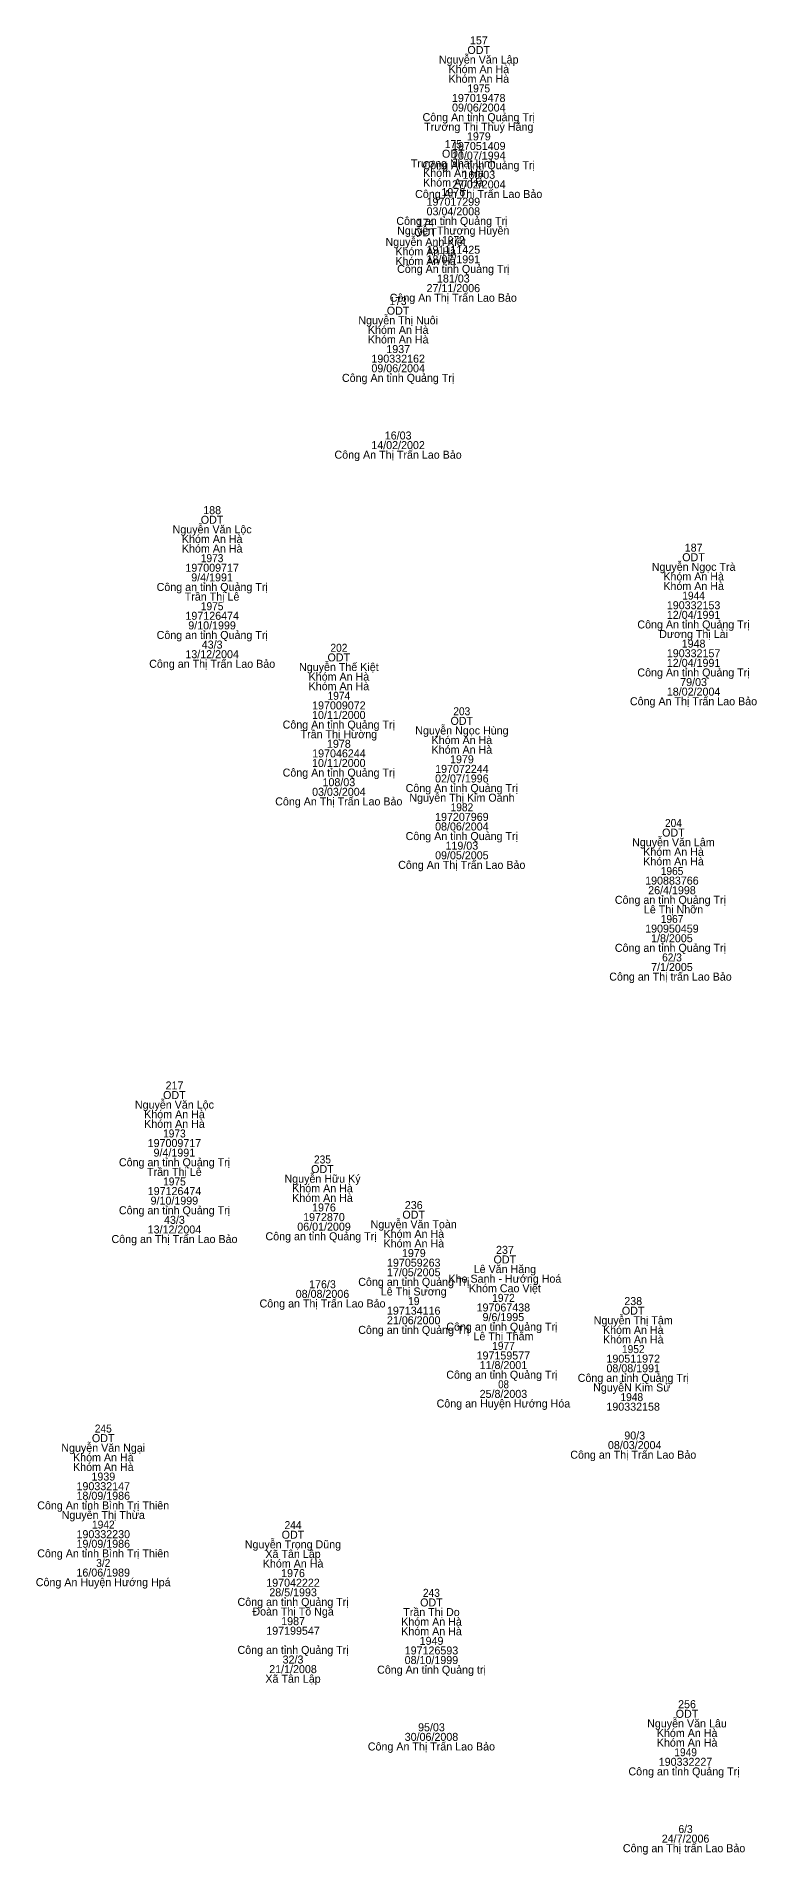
# Model space of a CAD drawing. Header units: metres. Extents: x 536493 to 536999, y 1836994 to 1837506.
# Drawn here: x 536832.3 to 536886.4, y 1837171.7 to 1837308 of the extents above; entities that cross this region are included whole.
import ezdxf
from ezdxf.enums import TextEntityAlignment as Align

# ---------------------------------------------------------------- set-up
doc = ezdxf.new("R2010")
doc.units = ezdxf.units.M
doc.header["$LTSCALE"] = 0.24
doc.layers.add('1', color=7, linetype='Continuous')

msp = doc.modelspace()

# ---------------------------------------------------------------- texts
at = {"layer": '1'}
for s, p in [('157', (536865.515, 1837307.42)), ('Nguyễn Văn Lập', (536865.505, 1837305.98)), ('ODT', (536865.505, 1837306.7)), ('Khóm An Hà', (536865.515, 1837305.26)), ('Khóm An Hà', (536865.515, 1837304.54)), ('197019478', (536865.505, 1837303.1)), ('Công An tỉnh Quảng Trị', (536865.505, 1837301.66)), ('09/06/2004', (536865.51, 1837302.38)), ('Trương Thị Thuý Hằng', (536865.51, 1837300.94)), ('1979', (536865.515, 1837300.22)), ('ODT', (536863.595, 1837298.92)), ('197051409', (536865.51, 1837299.5)), ('Trương Nhật Linh', (536863.6, 1837298.2)), ('Công An tỉnh Quảng Trị', (536865.505, 1837298.06)), ('Khóm An Hà', (536863.605, 1837297.48)), ('10/07/1994', (536865.51, 1837298.78)), ('Khóm An Hà', (536863.605, 1837296.76)), ('27/02/2004', (536865.51, 1837296.62)), ('160/03', (536865.51, 1837297.34)), ('Công An Thị Trấn Lao Bảo', (536865.505, 1837295.9)), ('197017299', (536863.6, 1837295.32)), ('1976', (536863.6, 1837296.04)), ('Công an tỉnh Quảng Trị ', (536863.605, 1837293.88)), ('03/04/2008', (536863.6, 1837294.6)), ('Nguyễn Anh Kiệt', (536861.52, 1837292.31)), ('Nguyễn Thương Huyền', (536863.595, 1837293.16)), ('ODT', (536861.515, 1837293.03)), ('Khóm An Hà', (536861.525, 1837291.59)), ('Khóm An Hà', (536861.525, 1837290.87)), ('18/07/1991', (536863.6, 1837291)), ('191111425', (536863.605, 1837291.72)), ('Công An tỉnh Quảng Trị', (536863.595, 1837290.28)), ('181/03', (536863.6, 1837289.56)), ('Công An Thị Trấn Lao Bảo', (536863.595, 1837288.12)), ('27/11/2006', (536863.6, 1837288.84)), ('Nguyễn Thị Nuôi', (536859.46, 1837286.43)), ('ODT', (536859.455, 1837287.15)), ('Khóm An Hà', (536859.465, 1837285.71)), ('Khóm An Hà', (536859.465, 1837284.99)), ('1937', (536859.465, 1837284.27)), ('09/06/2004', (536859.46, 1837282.83)), ('190332162', (536859.46, 1837283.55)), ('Công An tỉnh Quảng Trị', (536859.455, 1837282.11)), ('14/02/2002', (536859.455, 1837277.07)), ('16/03', (536859.46, 1837277.79)), ('Công An Thị Trấn Lao Bảo', (536859.455, 1837276.35)), ('188', (536845.5, 1837272.19)), ('Nguyễn Văn Lộc', (536845.5, 1837270.75)), ('ODT', (536845.495, 1837271.47)), ('Khóm An Hà', (536845.505, 1837270.03)), ('Khóm An Hà', (536845.505, 1837269.31)), ('187', (536881.635, 1837269.38)), ('197009717', (536845.5, 1837267.87)), ('Nguyễn Ngọc Trà', (536881.635, 1837267.94)), ('ODT', (536881.625, 1837268.66)), ('Công an tỉnh Quảng Trị', (536845.505, 1837266.43)), ('9/4/1991', (536845.495, 1837267.15)), ('Khóm An Hà', (536881.635, 1837267.22)), ('Khóm An Hà', (536881.635, 1837266.5)), ('Trần Thị Lê', (536845.495, 1837265.71)), ('190332153', (536881.63, 1837265.06)), ('197126474', (536845.505, 1837264.27)), ('9/10/1999', (536845.495, 1837263.55)), ('Công An tỉnh Quảng Trị', (536881.625, 1837263.62)), ('12/04/1991', (536881.63, 1837264.34)), ('Công an tỉnh Quảng Trị', (536845.505, 1837262.83)), ('43/3', (536845.5, 1837262.11)), ('Dương Thị Lài', (536881.63, 1837262.9)), ('1948', (536881.63, 1837262.18)), ('Công an Thị Trấn Lao Bảo', (536845.505, 1837260.67)), ('13/12/2004', (536845.5, 1837261.39)), ('ODT', (536855.005, 1837261.15)), ('190332157', (536881.63, 1837261.46)), ('12/04/1991', (536881.63, 1837260.74)), ('Nguyễn Thế Kiệt', (536855.01, 1837260.43)), ('Khóm An Hà', (536855.015, 1837259.71)), ('Công An tỉnh Quảng Trị', (536881.625, 1837260.02)), ('79/03', (536881.63, 1837259.3)), ('Khóm An Hà', (536855.015, 1837258.99)), ('18/02/2004', (536881.63, 1837258.58)), ('10/11/2000', (536855.005, 1837256.83)), ('197009072', (536855.01, 1837257.55)), ('Công An Thị Trấn Lao Bảo', (536881.625, 1837257.86)), ('Công An tỉnh Quảng Trị', (536855.005, 1837256.11)), ('Trần Thị Hường', (536855.01, 1837255.39)), ('Nguyễn Ngọc Hùng', (536864.245, 1837255.67)), ('ODT', (536864.235, 1837256.39)), ('197046244', (536855.015, 1837253.95)), ('1978', (536855.01, 1837254.67)), ('Khóm An Hà', (536864.245, 1837254.95)), ('Khóm An Hà', (536864.245, 1837254.23)), ('Công An tỉnh Quảng Trị', (536855.005, 1837252.51)), ('10/11/2000', (536855.005, 1837253.23)), ('197072244', (536864.245, 1837252.79)), ('1979', (536864.245, 1837253.51)), ('108/03', (536855.01, 1837251.79)), ('Công An tỉnh Quảng Trị', (536864.235, 1837251.35)), ('02/07/1996', (536864.24, 1837252.07)), ('Công An Thị Trấn Lao Bảo', (536855.005, 1837250.35)), ('03/03/2004', (536855.01, 1837251.07)), ('Nguyễn Thị Kim Oanh', (536864.245, 1837250.63)), ('08/06/2004', (536864.24, 1837248.47)), ('197207969', (536864.24, 1837249.19)), ('Công An tỉnh Quảng Trị', (536864.235, 1837247.75)), ('119/03', (536864.24, 1837247.03)), ('Nguyễn Văn Lâm', (536880.115, 1837247.29)), ('ODT', (536880.115, 1837248.01)), ('09/05/2005', (536864.24, 1837246.31)), ('Khóm An Hà', (536880.125, 1837246.57)), ('Khóm An Hà', (536880.125, 1837245.85)), ('Công An Thị Trấn Lao Bảo', (536864.235, 1837245.59)), ('190883766 ', (536880.115, 1837244.41)), ('Công an tỉnh Quảng Trị  ', (536880.115, 1837242.97)), ('26/4/1998 ', (536880.12, 1837243.69)), ('Lê Thị Nhỡn', (536880.125, 1837242.25)), ('190950459 ', (536880.115, 1837240.81)), ('Công an tỉnh Quảng Trị  ', (536880.115, 1837239.37)), ('1/8/2005 ', (536880.115, 1837240.09)), ('7/1/2005 ', (536880.115, 1837237.93)), ('Công an Thị trấn Lao Bảo  ', (536880.12, 1837237.21)), ('ODT', (536842.665, 1837228.33)), ('217', (536842.675, 1837229.05)), ('Nguyễn Văn Lộc', (536842.67, 1837227.61)), ('Khóm An Hà', (536842.675, 1837226.89)), ('Khóm An Hà', (536842.675, 1837226.17)), ('197009717', (536842.67, 1837224.73)), ('9/4/1991', (536842.665, 1837224.01)), ('Công an tỉnh Quảng Trị', (536842.675, 1837223.29)), ('Trần Thị Lê', (536842.665, 1837222.57)), ('ODT', (536853.775, 1837222.78)), ('197126474', (536842.675, 1837221.13)), ('Nguyễn Hữu Ký', (536853.785, 1837222.06)), ('Khóm An Hà', (536853.785, 1837221.34)), ('9/10/1999', (536842.665, 1837220.41)), ('Khóm An Hà', (536853.785, 1837220.62)), (' 1976', (536853.78, 1837219.9)), ('236', (536860.63, 1837220.08)), ('Công an tỉnh Quảng Trị', (536842.675, 1837219.69)), ('43/3', (536842.67, 1837218.97)), (' 06/01/2009', (536853.785, 1837218.46)), (' 1972870', (536853.78, 1837219.18)), ('Nguyễn Văn Toàn', (536860.625, 1837218.64)), ('ODT', (536860.625, 1837219.36)), ('Công an Thị Trấn Lao Bảo', (536842.675, 1837217.53)), ('13/12/2004', (536842.67, 1837218.25)), ('Công an tỉnh Quảng Trị ', (536853.785, 1837217.74)), ('Khóm An Hà', (536860.635, 1837217.92)), ('Khóm An Hà', (536860.635, 1837217.2)), ('197059263', (536860.63, 1837215.76)), ('1979', (536860.635, 1837216.48)), ('ODT', (536867.465, 1837216)), ('237', (536867.475, 1837216.72)), ('Công an tỉnh Quảng Trị', (536860.635, 1837214.32)), ('17/05/2005', (536860.63, 1837215.04)), ('Khe Sanh - Hướng Hoá', (536867.47, 1837214.56)), ('Lê Văn Hăng', (536867.47, 1837215.28)), ('08/08/2006', (536853.78, 1837213.42)), ('176/3', (536853.78, 1837214.14)), ('Lê Thị Sương', (536860.625, 1837213.6)), ('Khóm Cao Việt', (536867.47, 1837213.84)), ('Công an Thị Trấn Lao Bảo', (536853.785, 1837212.7)), ('197134116', (536860.625, 1837212.16)), ('197067438 ', (536867.465, 1837212.4)), ('9/6/1995 ', (536867.465, 1837211.68)), ('Nguyễn Thị Tâm', (536877.1, 1837211.44)), ('ODT', (536877.095, 1837212.16)), ('238', (536877.1, 1837212.88)), ('Công an tỉnh Quảng Trị', (536860.635, 1837210.72)), ('21/06/2000', (536860.625, 1837211.44)), ('Công an tỉnh Quảng Trị  ', (536867.465, 1837210.96)), ('Lê Thị Thắm ', (536867.475, 1837210.24)), ('Khóm An Hà', (536877.105, 1837210.72)), ('Khóm An Hà', (536877.105, 1837210)), ('197159577 ', (536867.465, 1837208.8)), ('11/8/2001 ', (536867.47, 1837208.08)), ('08/08/1991', (536877.1, 1837207.84)), ('190511972', (536877.1, 1837208.56)), ('Công an tỉnh Quảng Trị  ', (536867.465, 1837207.36)), ('Công an tỉnh Quảng Trị', (536877.105, 1837207.12)), ('NguyễN Kim Sử ', (536877.105, 1837206.4)), ('Công an Huyện Hướng Hóa ', (536867.47, 1837205.2)), ('25/8/2003 ', (536867.47, 1837205.92)), ('190332158', (536877.095, 1837204.96)), ('ODT', (536837.325, 1837202.6)), (' 08/03/2004', (536877.1, 1837202.08)), (' 90/3', (536877.1, 1837202.8)), ('Nguyễn Văn Ngại', (536837.325, 1837201.88)), ('Khóm An Hà', (536837.335, 1837201.16)), ('Công an Thị Trấn Lao Bảo', (536877.105, 1837201.36)), ('Khóm An Hà', (536837.335, 1837200.44)), ('1939', (536837.335, 1837199.72)), ('190332147', (536837.33, 1837199)), ('18/09/1986', (536837.33, 1837198.28)), ('Công An tỉnh Bình Trị Thiên', (536837.325, 1837197.56)), ('Nguyễn Thị Thừa', (536837.33, 1837196.84)), ('190332230', (536837.33, 1837195.4)), ('ODT', (536851.565, 1837195.36)), ('Công An tỉnh Bình Trị Thiên', (536837.325, 1837193.96)), ('19/09/1986', (536837.33, 1837194.68)), ('Nguyễn Trọng Dũng', (536851.565, 1837194.64)), ('Xã Tân Lập', (536851.57, 1837193.92)), ('16/06/1989', (536837.325, 1837192.52)), ('Khóm An Hà', (536851.575, 1837193.2)), ('Công An Huyện Hướng Hpá', (536837.325, 1837191.8)), ('197042222', (536851.57, 1837191.76)), ('1976', (536851.57, 1837192.48)), ('Công an tỉnh Quảng Trị', (536851.575, 1837190.32)), ('28/5/1993', (536851.575, 1837191.04)), ('ODT', (536861.955, 1837190.28)), ('Đoàn Thị Tố Nga', (536851.575, 1837189.6)), ('1987', (536851.575, 1837188.88)), ('Khóm An Hà', (536861.965, 1837188.84)), ('Trần Thị Do', (536861.96, 1837189.56)), ('197199547', (536851.57, 1837188.16)), ('Khóm An Hà', (536861.965, 1837188.12)), ('1949', (536861.965, 1837187.4)), ('Công an tỉnh Quảng Trị', (536851.575, 1837186.72)), ('32/3', (536851.57, 1837186)), ('08/10/1999', (536861.955, 1837185.96)), ('197126593', (536861.96, 1837186.68)), ('Xã Tân Lập', (536851.57, 1837184.56)), ('21/1/2008', (536851.57, 1837185.28)), ('Công An tỉnh Quảng trị', (536861.96, 1837185.24)), ('ODT', (536881.135, 1837181.93)), ('256', (536881.14, 1837182.65)), ('30/06/2008', (536861.96, 1837180.2)), ('95/03', (536861.96, 1837180.92)), ('Nguyễn Văn Lâu', (536881.135, 1837181.21)), ('Khóm An Hà', (536881.145, 1837180.49)), ('Công An Thị Trấn Lao Bảo', (536861.955, 1837179.48)), ('Khóm An Hà', (536881.145, 1837179.77)), ('Công an tỉnh Quảng Trị  ', (536881.135, 1837177.61)), ('190332227 ', (536881.135, 1837178.33)), ('24/7/2006 ', (536881.14, 1837172.57)), ('Công an Thị trấn Lao Bảo  ', (536881.14, 1837171.85))]:
    msp.add_text(s, height=0.6, dxfattribs=at).set_placement(p, align=Align.CENTER)
for s, width, p in [('1975', 0.95, (536865.51, 1837303.82)), ('175', 0.95, (536863.6, 1837299.64)), ('174', 0.95, (536861.52, 1837293.75)), ('1972', 0.95, (536863.605, 1837292.44)), ('173', 0.95, (536859.455, 1837287.87)), ('1973', 0.95, (536845.495, 1837268.59)), ('1975', 0.95, (536845.5, 1837264.99)), ('1944', 0.95, (536881.63, 1837265.78)), ('202', 0.95, (536855.015, 1837261.87)), ('1974', 0.95, (536855.01, 1837258.27)), ('203', 0.95, (536864.235, 1837257.11)), ('1982', 0.95, (536864.245, 1837249.91)), ('204', 0.95, (536880.12, 1837248.73)), ('1965 ', 0.95, (536880.12, 1837245.13)), ('1967 ', 0.95, (536880.12, 1837241.53)), ('62/3 ', 0.95, (536880.115, 1837238.65)), ('1973', 0.95, (536842.665, 1837225.45)), ('235', 0.95, (536853.78, 1837223.5)), ('1975', 0.95, (536842.67, 1837221.85)), ('1972 ', 0.95, (536867.47, 1837213.12)), ('19', 0.95, (536860.635, 1837212.88)), ('1977 ', 0.95, (536867.47, 1837209.52)), ('1952', 0.95, (536877.105, 1837209.28)), ('08 ', 0.9, (536867.47, 1837206.64)), ('1948 ', 0.95, (536877.1, 1837205.68)), ('245', 0.95, (536837.33, 1837203.32)), ('1942', 0.95, (536837.335, 1837196.12)), ('244', 0.95, (536851.57, 1837196.08)), ('3/2', 0.95, (536837.33, 1837193.24)), ('243', 0.95, (536861.955, 1837191)), ('1949 ', 0.95, (536881.14, 1837179.05)), ('6/3 ', 0.95, (536881.135, 1837173.29))]:
    msp.add_text(s, height=0.6, dxfattribs=dict(at, width=width)).set_placement(p, align=Align.CENTER)

doc.saveas('drawing.dxf')
